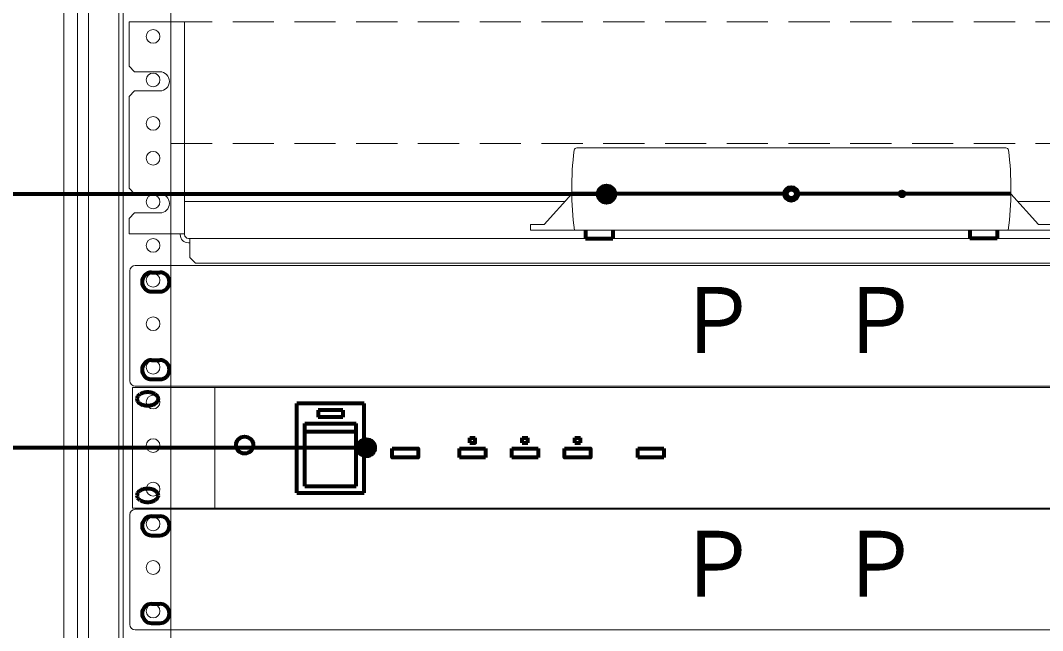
# Model space of a CAD drawing. Units: millimetres on the paper. Extents: x -1400 to 1400, y -280 to 280.
# Drawn here: x -369.21 to -339.42, y -192.85 to -175.05 of the extents above; entities that cross this region are included whole.
import ezdxf
from ezdxf.enums import TextEntityAlignment as Align

# ---------------------------------------------------------------- set-up
doc = ezdxf.new("R2010")
doc.units = ezdxf.units.MM
doc.linetypes.add('DASHED1', pattern=[1.8, 1.2, -0.6])
for name, color, linetype, lineweight in [('0-0_0', 7, 'Continuous', 20), ('0-1_F-F_', 2, 'Continuous', 80), ('0-5_gaikei', 1, 'Continuous', 80), ('0-7_waku', 1, 'Continuous', 80)]:
    doc.layers.add(name, color=color, linetype=linetype, lineweight=lineweight)
doc.styles.add('ＭＳ ゴシック', font='')
doc.styles.get('ＭＳ ゴシック').set_extended_font_data('MS Gothic')

# ---------------------------------------------------------------- blocks, each defined once
blk = doc.blocks.new('WUL61-')
at = {"layer": '0-5_gaikei', "color": 7, "lineweight": 20}
for p, q in [((-21, 0), (-24, 0)), ((-24, 0), (-24, -4.4)), ((21, 0), (-21, 0)), ((-21, 0), (-21, -4.4)), ((-21, -4.4), (-24, -4.4)), ((21, -4.4), (-21, -4.4))]:
    blk.add_line(p, q, dxfattribs=at)
at = {"layer": '0-5_gaikei'}
for p, q in [((-18.011, -3.85), (-18.011, -0.591)), ((-15.56, -0.591), (-18.011, -0.591)), ((-15.56, -3.85), (-15.56, -0.591)), ((-16.34, -0.836), (-17.231, -0.836)), ((-17.231, -0.836), (-17.231, -1.081)), ((-16.34, -1.081), (-17.231, -1.081)), ((-16.34, -0.836), (-16.34, -1.081)), ((-17.717, -3.604), (-17.717, -1.315)), ((-17.717, -1.315), (-15.854, -1.315)), ((-15.854, -3.604), (-15.854, -1.315)), ((-17.717, -1.609), (-15.854, -1.609)), ((-11.716, -1.844), (-11.516, -1.844)), ((-11.716, -2.019), (-11.716, -1.844)), ((-9.801, -2.019), (-9.801, -1.844)), ((-9.801, -1.844), (-9.601, -1.844)), ((-9.601, -2.019), (-9.601, -1.844)), ((-7.885, -2.019), (-7.885, -1.844)), ((-7.885, -1.844), (-7.685, -1.844)), ((-7.685, -2.019), (-7.685, -1.844)), ((-12.092, -2.233), (-11.141, -2.233)), ((-12.092, -2.554), (-12.092, -2.233)), ((-11.141, -2.233), (-11.141, -2.554)), ((-10.176, -2.233), (-9.225, -2.233)), ((-10.176, -2.554), (-10.176, -2.233)), ((-9.801, -2.019), (-9.601, -2.019)), ((-9.225, -2.233), (-9.225, -2.554)), ((-7.885, -2.019), (-7.685, -2.019)), ((-5.595, -2.554), (-5.595, -2.233)), ((-5.595, -2.233), (-4.644, -2.233)), ((-4.644, -2.233), (-4.644, -2.554)), ((-11.141, -2.554), (-12.092, -2.554)), ((-9.225, -2.554), (-10.176, -2.554)), ((-4.644, -2.554), (-5.595, -2.554)), ((-17.717, -3.604), (-15.854, -3.604)), ((-18.011, -3.85), (-15.56, -3.85))]:
    blk.add_line(p, q, dxfattribs=at)
blk.add_lwpolyline([(-11.716, -2.019), (-11.516, -2.019), (-11.516, -1.844)], dxfattribs=at)
for points in [[(-14.544, -2.233), (-13.593, -2.233), (-13.593, -2.554), (-14.544, -2.554)], [(-8.26, -2.233), (-7.31, -2.233), (-7.31, -2.554), (-8.26, -2.554)]]:
    blk.add_lwpolyline(points, close=True, dxfattribs=at)
blk.add_circle((-19.915, -2.104), 0.312, dxfattribs=at)
for centre, radius, start, end in [((-23.686, -0.419), 0.155, 146.213, 180), ((-23.573, -0.495), 0.291, 121.7595, 146.213), ((-23.498, -0.615), 0.433, 104.3818, 121.7595), ((-23.449, -0.807), 0.631, 90, 104.3818), ((-23.449, -0.807), 0.631, 75.6182, 90), ((-23.4, -0.615), 0.433, 58.2405, 75.6182), ((-23.325, -0.495), 0.291, 33.787, 58.2405), ((-23.212, -0.419), 0.155, 0, 33.787), ((-23.686, -0.419), 0.155, 180, 213.787), ((-23.573, -0.343), 0.291, 213.787, 238.2405), ((-23.498, -0.222), 0.433, 238.2405, 255.6182), ((-23.449, -0.03), 0.631, 255.6182, 270), ((-23.449, -0.03), 0.631, 270, 284.3818), ((-23.4, -0.222), 0.433, 284.3818, 301.7595), ((-23.325, -0.343), 0.291, 301.7595, 326.213), ((-23.212, -0.419), 0.155, 326.213, 0), ((-23.498, -4.136), 0.433, 104.3818, 121.7595), ((-23.449, -4.328), 0.631, 90, 104.3818), ((-23.449, -4.328), 0.631, 75.6182, 90), ((-23.4, -4.136), 0.433, 58.2405, 75.6182), ((-23.686, -3.939), 0.155, 146.213, 180), ((-23.686, -3.939), 0.155, 180, 213.787), ((-23.573, -4.015), 0.291, 121.7595, 146.213), ((-23.573, -3.863), 0.291, 213.787, 238.2405), ((-23.325, -4.015), 0.291, 33.787, 58.2405), ((-23.325, -3.863), 0.291, 301.7595, 326.213), ((-23.212, -3.939), 0.155, 0, 33.787), ((-23.212, -3.939), 0.155, 326.213, 0), ((-23.498, -3.743), 0.433, 238.2405, 255.6182), ((-23.449, -3.551), 0.631, 255.6182, 270), ((-23.449, -3.551), 0.631, 270, 284.3818), ((-23.4, -3.743), 0.433, 284.3818, 301.7595)]:
    blk.add_arc(centre, radius, start, end, dxfattribs=at)
blk = doc.blocks.new('1U-')
at = {"layer": '0-5_gaikei', "color": 7, "lineweight": 20}
for p, q in [((23.9, 0), (-23.9, 0)), ((-24.1, -0.2), (-24.1, -4.2)), ((-23.9, -4.4), (23.9, -4.4))]:
    blk.add_line(p, q, dxfattribs=at)
at = {"layer": '0-5_gaikei'}
for p, q in [((-23.301, -0.25), (-23.001, -0.25)), ((-23.301, -0.95), (-23.001, -0.95)), ((-23.301, -3.45), (-23.001, -3.45)), ((-23.301, -4.15), (-23.001, -4.15))]:
    blk.add_line(p, q, dxfattribs=at)
at = {"layer": '0-5_gaikei', "color": 7, "lineweight": 20}
for centre, start, end in [((-23.9, -0.2), 90, 180), ((-23.9, -4.2), 180, 270)]:
    blk.add_arc(centre, 0.2, start, end, dxfattribs=at)
at = {"layer": '0-5_gaikei'}
for centre, start, end in [((-23.301, -0.6), 90, 270), ((-23.001, -0.6), 270, 90), ((-23.301, -3.8), 90, 270), ((-23.001, -3.8), 270, 90)]:
    blk.add_arc(centre, 0.35, start, end, dxfattribs=at)
blk = doc.blocks.new('PP-1U-2')
at = {"layer": '0-7_waku'}
blk.add_blockref('1U-', (0, 0), dxfattribs=at)
at = {"layer": '0-5_gaikei', "color": 2, "style": 'ＭＳ ゴシック', "width": 0.9}
blk.add_text('Ｐ\u3000Ｐ', height=2.405, dxfattribs=at).set_placement((-4.167, -3.913), align=Align.BOTTOM_LEFT)
blk = doc.blocks.new('SN1010-')
at = {"layer": '0-5_gaikei', "color": 7, "lineweight": 20}
for p, q in [((-7.812, 3.3), (7.812, 3.3)), ((-9, 0.5), (-8, 1.623)), ((9, 0.5), (8, 1.623)), ((-9.5, 0.5), (-9, 0.5)), ((-9.5, 0.5), (-9.5, 0.3)), ((9.5, 0.5), (9, 0.5)), ((9.5, 0.5), (9.5, 0.3)), ((-9.5, 0.3), (9.5, 0.3))]:
    blk.add_line(p, q, dxfattribs=at)
at = {"layer": '0-5_gaikei'}
for p, q in [((-0.16, 1.623), (-8, 1.623)), ((3.944, 1.623), (0.16, 1.623)), ((8, 1.623), (4.114, 1.623)), ((-7.5, 0.3), (-7.5, 0)), ((-7.5, 0), (-6.5, 0)), ((-6.5, 0.3), (-6.5, 0)), ((6.5, 0.3), (6.5, 0)), ((7.5, 0), (6.5, 0)), ((7.5, 0.3), (7.5, 0))]:
    blk.add_line(p, q, dxfattribs=at)
for centre, radius in [((0, 1.623), 0.25), ((0, 1.623), 0.16), ((4.029, 1.623), 0.085)]:
    blk.add_circle(centre, radius, dxfattribs=at)
at = {"layer": '0-5_gaikei', "color": 7, "lineweight": 20}
for centre, radius, start, end in [((3.3, 1.8), 11.3, 172.8192, 187.6282), ((-7.812, 3.2), 0.1, 90, 172.8192), ((7.812, 3.2), 0.1, 7.1808, 90), ((-3.3, 1.8), 11.3, 352.3718, 7.1808)]:
    blk.add_arc(centre, radius, start, end, dxfattribs=at)
blk = doc.blocks.new('1')
at = {"layer": '0-5_gaikei', "color": 7, "lineweight": 20}
for p, q in [((-24.125, -1.625), (-24.125, 0)), ((-24.125, 0), (-22.1, 0)), ((-22.1, -7.76), (-22.1, 0)), ((-24.125, -1.625), (-23.925, -1.825)), ((-23.925, -1.825), (-23.005, -1.825)), ((-23.925, -2.525), (-24.125, -2.725)), ((-23.925, -2.525), (-23.005, -2.525)), ((-24.125, -6.075), (-24.125, -2.725)), ((-24.125, -6.075), (-23.925, -6.275)), ((-23.925, -6.275), (-23.005, -6.275)), ((-22.1, -6.56), (-8.227, -6.56)), ((8.227, -6.56), (22.1, -6.56)), ((-23.925, -6.975), (-24.125, -7.175)), ((-23.925, -6.975), (-23.005, -6.975)), ((-24.125, -7.73), (-24.125, -7.175)), ((-24.125, -7.73), (-22.1, -7.73)), ((-22.26, -7.76), (-22.26, -7.73)), ((-21.96, -7.9), (21.96, -7.9)), ((-21.96, -8.06), (-21.91, -8.06)), ((-21.91, -8.6), (-21.91, -7.9)), ((-21.71, -8.8), (-21.91, -8.6)), ((-21.71, -8.8), (21.71, -8.8))]:
    blk.add_line(p, q, dxfattribs=at)
for centre, radius, start, end in [((-23.005, -2.175), 0.35, 270, 90), ((-23.005, -6.625), 0.35, 270, 90), ((-21.96, -7.76), 0.3, 180, 270), ((-21.96, -7.76), 0.14, 180, 270)]:
    blk.add_arc(centre, radius, start, end, dxfattribs=at)
at = {"layer": '0-7_waku'}
blk.add_blockref('SN1010-', (0, -7.9), dxfattribs=at)
blk = doc.blocks.new('U24')
at = {"layer": '0-1_F-F_', "color": 1}
for p, q in [((0, 0), (-21.84, 0)), ((-0.249, 0.025), (0.249, 0.025)), ((-0.238, 0.075), (0.238, 0.075)), ((-0.217, 0.125), (0.217, 0.125)), ((-0.179, 0.175), (0.179, 0.175)), ((-0.109, 0.225), (0.109, 0.225)), ((-0.249, -0.025), (0.249, -0.025)), ((-0.238, -0.075), (0.238, -0.075)), ((-0.217, -0.125), (0.217, -0.125)), ((-0.179, -0.175), (0.179, -0.175)), ((-0.109, -0.225), (0.109, -0.225))]:
    blk.add_line(p, q, dxfattribs=at)
blk.add_circle((0, 0), 0.25, dxfattribs=at)
blk = doc.blocks.new('U14')
at = {"layer": '0-1_F-F_', "color": 1}
for p, q in [((0, 0), (-14.84, 0)), ((-0.249, 0.025), (0.249, 0.025)), ((-0.238, 0.075), (0.238, 0.075)), ((-0.217, 0.125), (0.217, 0.125)), ((-0.179, 0.175), (0.179, 0.175)), ((-0.109, 0.225), (0.109, 0.225)), ((-0.249, -0.025), (0.249, -0.025)), ((-0.238, -0.075), (0.238, -0.075)), ((-0.217, -0.125), (0.217, -0.125)), ((-0.179, -0.175), (0.179, -0.175)), ((-0.109, -0.225), (0.109, -0.225))]:
    blk.add_line(p, q, dxfattribs=at)
blk.add_circle((0, 0), 0.25, dxfattribs=at)

msp = doc.modelspace()

# ---------------------------------------------------------------- linework, layer by layer
at = {"layer": '0-0_0'}
msp.add_line((-364.825, -54.064), (-364.825, -199.984), dxfattribs=at)
at = {"layer": '0-0_0', "linetype": 'DASHED1'}
for p, q in [((-364.825, -175.092), (-328.665, -175.092)), ((-364.825, -178.648), (-328.665, -178.648)), ((-364.825, -182.204), (-328.665, -182.204)), ((-364.825, -185.76), (-328.665, -185.76)), ((-364.825, -189.316), (-328.665, -189.316))]:
    msp.add_line(p, q, dxfattribs=at)
at = {"layer": '0-0_0'}
for centre in [(-365.345, -175.52), (-365.345, -176.79), (-365.345, -178.06), (-365.345, -179.076), (-365.345, -180.346), (-365.345, -181.616), (-365.345, -182.632), (-365.345, -183.902), (-365.345, -185.172), (-365.345, -186.188), (-365.345, -187.458), (-365.345, -188.728), (-365.345, -189.744), (-365.345, -191.014), (-365.345, -192.284)]:
    msp.add_circle(centre, 0.2, dxfattribs=at)
at = {"layer": '0-5_gaikei', "color": 7, "lineweight": 20}
for p, q in [((-367.945, -52.864), (-367.945, -203.264)), ((-367.545, -52.864), (-367.545, -203.264)), ((-367.225, -52.864), (-367.225, -203.264)), ((-366.345, -52.864), (-366.345, -203.264)), ((-366.217, -52.864), (-366.217, -203.264))]:
    msp.add_line(p, q, dxfattribs=at)

# ---------------------------------------------------------------- block references
at = {"layer": '0-1_F-F_', "xscale": 0.8, "yscale": 0.8}
msp.add_blockref('1', (-346.745, -175.092), dxfattribs=at)
at = {"layer": '0-1_F-F_'}
for name, p in [('U24', (-352.13, -180.121)), ('U14', (-359.13, -187.52))]:
    msp.add_blockref(name, p, dxfattribs=at)
at = {"layer": '0-5_gaikei', "xscale": 0.8, "yscale": 0.8}
for name, p in [('PP-1U-2', (-346.745, -182.204)), ('WUL61-', (-346.745, -185.76)), ('PP-1U-2', (-346.745, -189.316))]:
    msp.add_blockref(name, p, dxfattribs=at)

doc.saveas('drawing.dxf')
